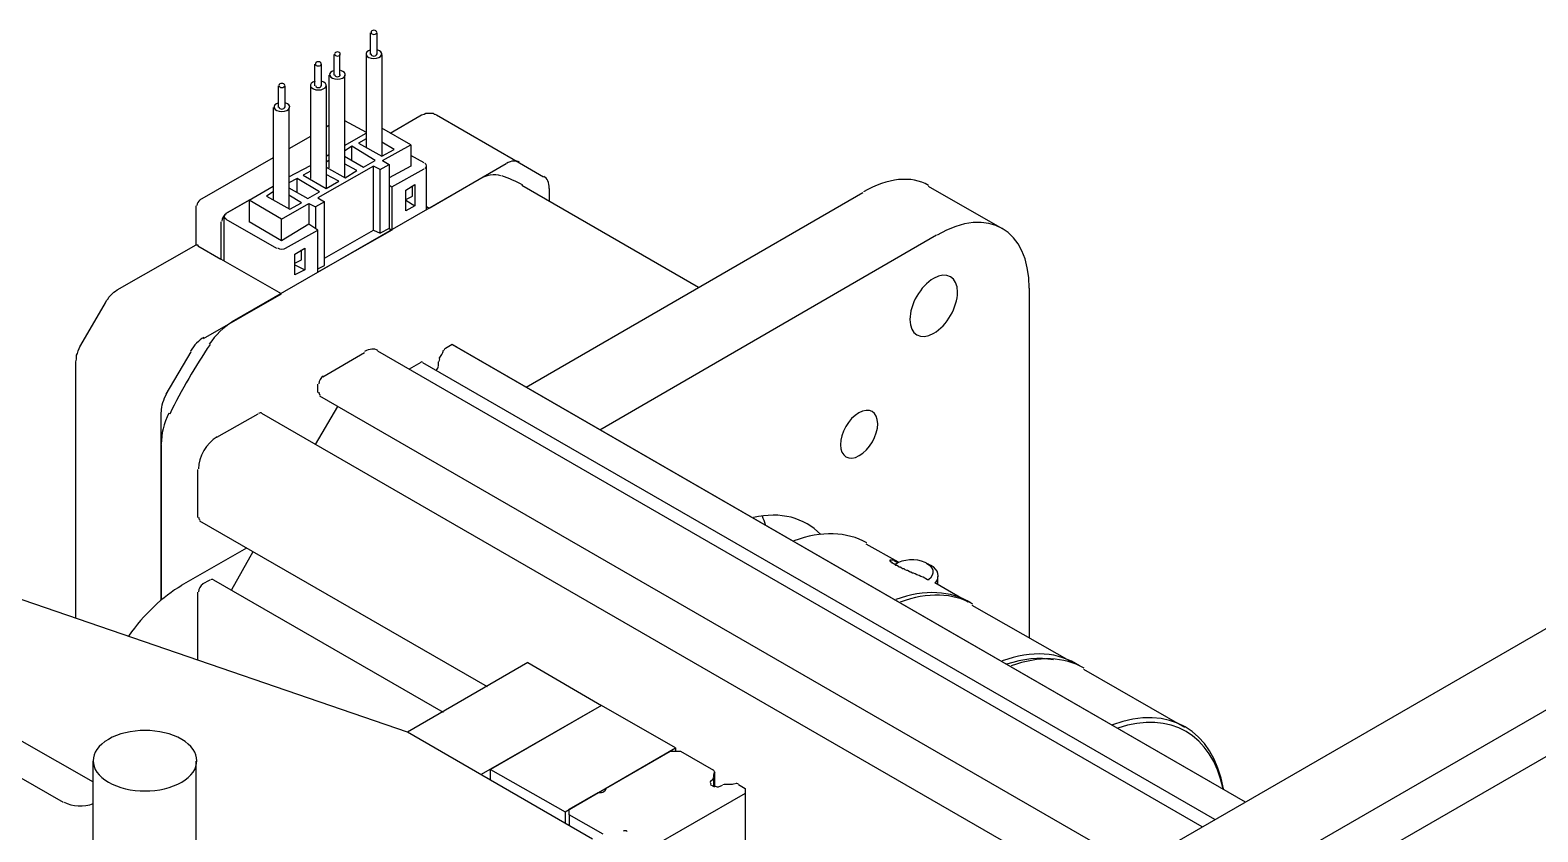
# Model space of a CAD drawing. Extents: x 23 to 317, y -101 to 289.
# Drawn here: x 168.18 to 195.46, y 163.11 to 177.63 of the extents above; entities that cross this region are included whole.
import ezdxf

# ---------------------------------------------------------------- set-up
doc = ezdxf.new("R2010")
doc.units = 0
doc.layers.get('0').update_dxf_attribs({"linetype": 'CONTINUOUS'})

msp = doc.modelspace()

# ---------------------------------------------------------------- linework, layer by layer
at = {"color": 7}
for points in [[(174.330908, 177.585636), (174.330908, 177.195402)], [(174.45098, 177.585636), (174.45098, 177.195402)], [(181.114986, 158.419117), (214.029768, 177.435546)], [(173.670511, 177.195402), (173.670511, 176.820176)], [(173.775574, 177.195402), (173.775574, 176.820176)], [(174.255863, 177.195402), (174.255863, 175.514391)], [(174.541034, 177.195402), (174.541034, 175.349292)], [(173.325304, 177.015293), (173.325304, 176.625059)], [(173.445376, 177.015293), (173.445376, 176.625059)], [(173.580457, 176.820176), (173.580457, 175.139166)], [(173.865628, 176.820176), (173.865628, 174.974067)], [(172.664907, 176.625059), (172.664907, 176.234824)], [(172.784979, 176.625059), (172.784979, 176.234824)], [(173.250259, 176.625059), (173.250259, 174.944049)], [(173.53543, 176.625059), (173.53543, 174.778949)], [(181.114986, 156.948233), (215.155445, 176.61005)], [(181.114986, 156.107727), (216.086004, 176.29486)], [(172.574853, 176.234824), (172.574853, 174.553814)], [(172.860024, 176.234824), (172.860024, 174.388715)], [(174.691125, 175.769545), (175.231449, 176.084734)], [(175.231449, 176.084734), (175.261467, 176.099743), (175.306494, 176.114752), (175.336512, 176.129761), (175.351522, 176.129761), (175.366531, 176.129761), (175.396549, 176.129761), (175.411558, 176.129761), (175.426567, 176.129761), (175.456585, 176.129761), (175.471594, 176.129761), (175.486603, 176.114752), (175.501612, 176.114752), (175.53163, 176.099743)], [(175.53163, 176.099743), (177.032532, 175.22922), (177.467793, 174.974067)], [(173.580457, 175.904626), (173.53543, 175.874608)], [(173.865628, 175.99468), (174.255863, 175.784554)], [(173.865628, 175.544409), (174.255863, 175.769545)], [(175.06635, 175.559418), (174.541034, 175.859599)], [(173.250259, 175.709509), (172.860024, 175.484373)], [(173.865628, 175.349292), (174.210836, 175.154175), (174.420962, 175.274247), (174.00071, 175.5294), (173.865628, 175.439346)], [(174.00071, 175.274247), (174.00071, 175.5294)], [(174.255863, 175.664482), (174.120782, 175.589436), (174.541034, 175.349292), (174.76617, 175.469364), (174.541034, 175.604446)], [(174.556043, 175.274247), (175.06635, 175.559418), (175.06635, 175.169184)], [(172.574853, 175.319274), (171.23905, 174.553814)], [(172.860024, 174.974067), (173.250259, 175.184193)], [(173.53543, 175.349292), (173.580457, 175.37931)], [(173.580457, 175.274247), (173.53543, 175.244229)], [(173.880637, 174.959058), (174.090764, 175.094139), (173.865628, 175.214211)], [(174.511016, 175.109148), (174.676116, 175.199202), (174.676116, 174.043507), (174.511016, 173.953453)], [(174.556043, 175.274247), (174.676116, 175.199202)], [(175.306494, 175.22922), (175.06635, 175.364301)], [(176.792388, 175.214211), (175.396549, 174.403724), (175.351522, 174.433742)], [(176.282081, 174.914031), (171.824402, 172.347488)], [(172.860024, 174.778949), (173.205232, 174.583832), (173.415358, 174.703904), (173.010114, 174.944049), (172.860024, 174.869003)], [(173.010114, 174.688895), (173.010114, 174.944049)], [(173.250259, 175.07913), (173.115177, 175.004085), (173.53543, 174.76394), (173.760565, 174.899022), (173.53543, 175.019094)], [(173.505412, 173.503183), (174.390944, 174.013489), (174.390944, 175.169184), (173.38534, 174.598841)], [(173.53543, 175.154175), (173.880637, 174.959058)], [(174.390944, 174.013489), (174.511016, 173.953453), (174.511016, 175.109148), (174.390944, 175.169184)], [(175.06635, 175.169184), (174.676116, 174.959058)], [(174.721143, 174.793958), (175.306494, 175.124157)], [(175.351522, 174.373706), (175.351522, 175.169184)], [(172.139591, 174.553814), (172.574853, 174.808967)], [(172.574853, 174.703904), (172.45478, 174.628859), (172.875033, 174.388715), (173.085159, 174.508787), (172.860024, 174.643868)], [(174.676116, 174.823976), (174.721143, 174.793958), (174.721143, 174.013489)], [(174.976296, 174.733922), (175.141395, 174.838985), (175.141395, 174.448751), (174.976296, 174.358697), (174.976296, 174.733922)], [(174.976296, 174.568823), (175.096368, 174.628859), (175.096368, 174.808967)], [(177.077559, 174.823976), (180.27448, 172.977867)], [(183.246266, 174.688895), (177.152604, 171.161775)], [(177.572857, 174.76394), (177.572857, 174.538805)], [(184.431979, 174.808967), (185.767782, 174.043507)], [(169.753157, 172.93284), (171.179014, 173.743327), (171.179014, 174.448751)], [(171.719338, 174.31367), (172.139591, 174.553814)], [(172.139591, 174.553814), (171.719338, 174.31367)], [(172.724943, 174.208607), (172.139591, 174.553814), (172.139591, 174.16358)], [(172.724943, 173.818372), (172.724943, 174.208607), (173.220241, 174.493778), (173.220241, 174.118552)], [(173.220241, 174.493778), (173.340313, 174.433742), (173.340313, 174.043507)], [(173.38534, 173.308065), (173.505412, 173.368101), (173.505412, 174.523796), (173.340313, 174.433742)], [(173.38534, 174.598841), (173.505412, 174.523796)], [(174.976296, 174.553814), (175.141395, 174.448751)], [(171.629284, 174.16358), (171.629284, 173.488174)], [(171.68932, 173.458156), (171.68932, 174.253634)], [(171.719338, 174.208607), (172.634889, 173.683291)], [(172.799988, 173.683291), (173.38534, 174.013489), (173.220241, 174.118552), (172.724943, 173.818372), (172.139591, 174.16358)], [(174.676116, 174.043507), (174.721143, 174.013489), (173.38534, 173.248029)], [(173.38534, 173.248029), (173.38534, 174.013489)], [(178.488407, 170.396315), (184.582069, 173.923435)], [(171.179014, 173.743327), (171.194023, 173.743327), (171.209032, 173.743327), (171.209032, 173.728318)], [(171.209032, 173.728318), (171.629284, 173.488174)], [(173.145195, 173.293056), (172.965087, 173.203002), (172.965087, 173.578228), (173.145195, 173.683291), (173.145195, 173.293056)], [(172.965087, 173.413128), (173.085159, 173.473165), (173.085159, 173.653273)], [(171.314095, 172.047308), (172.724943, 172.857795), (171.629284, 173.488174)], [(172.965087, 173.38311), (173.145195, 173.293056)], [(169.54303, 172.692695), (169.558039, 172.737723), (169.588058, 172.767741), (169.603067, 172.797759), (169.633085, 172.827777), (169.663103, 172.857795), (169.693121, 172.887813), (169.723139, 172.902822), (169.753157, 172.93284)], [(186.26308, 166.629051), (186.26308, 172.962858)], [(169.09276, 171.927235), (169.54303, 172.692695)], [(169.002706, 166.974259), (169.002706, 171.627055), (169.017715, 171.672082), (169.017715, 171.7021), (169.017715, 171.747127), (169.032724, 171.777145), (169.047733, 171.822172), (169.062742, 171.867199), (169.077751, 171.897217), (169.09276, 171.927235)], [(175.891846, 171.897217), (175.816801, 171.942244), (175.696729, 171.867199)], [(175.816801, 171.942244), (190.165425, 163.657265)], [(170.638689, 171.041703), (171.08896, 171.807163)], [(173.475394, 171.356893), (174.225845, 171.792154)], [(174.465989, 171.822172), (189.384956, 163.206994)], [(175.891846, 171.897217), (190.165425, 163.657265)], [(175.246458, 171.612046), (175.036332, 171.491974)], [(175.276476, 171.612046), (189.610091, 163.342075)], [(175.561648, 171.627055), (175.561648, 171.55201)], [(173.38534, 171.071721), (173.38534, 171.221811)], [(173.340313, 170.126153), (173.745556, 170.816568)], [(173.415358, 171.011685), (188.154216, 162.50157)], [(170.548635, 167.319466), (170.548635, 170.711505)], [(171.554239, 170.261234), (172.30469, 170.681487)], [(172.364726, 170.696496), (187.358738, 162.036291)], [(170.548635, 170.126153), (170.548635, 167.319466)], [(171.209032, 168.805359), (171.209032, 169.675882)], [(178.353326, 162.981859), (175.006314, 164.918023), (163.479386, 168.880404), (155.119361, 164.047499)], [(171.23905, 168.745323), (176.44718, 165.743519)], [(172.094564, 168.250025), (170.908851, 167.574619)], [(171.824402, 167.499574), (172.214636, 168.189989)], [(183.891654, 167.994872), (183.306303, 168.32507)], [(184.446988, 167.679682), (184.41697, 167.679682), (184.386952, 167.694692), (184.371943, 167.709701), (184.341925, 167.72471), (184.296898, 167.739719), (184.26688, 167.754728), (184.221853, 167.769737), (184.191835, 167.784746), (184.161817, 167.799755), (184.146808, 167.799755), (184.11679, 167.814764), (184.101781, 167.814764), (184.086772, 167.829773), (184.056754, 167.844782), (184.041745, 167.844782), (184.011727, 167.859791), (183.996718, 167.8748), (183.966699, 167.8748), (183.95169, 167.889809), (183.921672, 167.904818), (183.906663, 167.904818), (183.891654, 167.919827), (183.861636, 167.934836), (183.846627, 167.934836), (183.831618, 167.949845), (183.816609, 167.964854), (183.8016, 167.964854), (183.786591, 167.979863), (183.771582, 167.994872), (183.756573, 167.994872), (183.756573, 168.009881), (183.741564, 168.009881), (183.741564, 168.02489), (183.741564, 168.039899), (183.756573, 168.039899), (183.771582, 168.039899), (183.8016, 168.039899), (183.816609, 168.02489), (183.846627, 168.009881), (183.861636, 168.009881), (183.891654, 167.994872)], [(183.861636, 167.979863), (183.846627, 167.964854)], [(184.401961, 167.979863), (184.461997, 167.934836)], [(171.299086, 167.604637), (171.434167, 167.679682)], [(171.494203, 167.679682), (175.651702, 165.278239)], [(185.152412, 167.274439), (184.552051, 167.619646)], [(184.597078, 167.739719), (184.597078, 167.589628)], [(171.209032, 166.223807), (171.209032, 167.454547)], [(187.073567, 166.163771), (185.227457, 167.214403)], [(177.182622, 166.17878), (175.006314, 164.918023)], [(177.182622, 166.17878), (178.518425, 165.398311), (176.342117, 164.152563)], [(187.238666, 166.058708), (189.069767, 165.008077)], [(179.854228, 164.632851), (178.518425, 165.398311), (176.507216, 164.242617), (177.858028, 163.477157), (179.854228, 164.632851), (179.854228, 164.572815)], [(168.027119, 164.752923), (169.317895, 164.017481)], [(178.59347, 163.897409), (179.764174, 164.572815), (179.944282, 164.572815), (180.544643, 164.227608)], [(168.77757, 163.642256), (167.441768, 164.407716)], [(169.317895, 159.274631), (169.317895, 164.392707)], [(171.179014, 159.274631), (171.179014, 164.392707)], [(176.507216, 164.047499), (176.507216, 164.242617)], [(180.529634, 164.062508), (180.484607, 164.017481)], [(180.544643, 164.077517), (180.544643, 163.942436)], [(180.559652, 164.19759), (180.559652, 163.927427)], [(178.548443, 163.071913), (177.933073, 163.417121), (177.933073, 163.522184), (178.458389, 163.822364)], [(178.59347, 163.897409), (178.59347, 163.8824)], [(180.994913, 163.972454), (181.114986, 163.897409), (181.114986, 163.807355), (179.268876, 162.741715), (179.103777, 162.741715), (178.998714, 162.81676)], [(180.484607, 163.972454), (180.559652, 163.927427)], [(180.634697, 163.927427), (180.709742, 163.957445)], [(181.114986, 163.807355), (181.114986, 151.710084)], [(177.858028, 163.477157), (177.858028, 163.282039)], [(177.933073, 163.417121), (177.933073, 163.222003)]]:
    msp.add_lwpolyline(points, dxfattribs=at)
for points in [[(174.361303, 177.619673), (174.340788, 177.60502), (174.340788, 177.581262), (174.361303, 177.566608)], [(174.435594, 177.619673), (174.415079, 177.634327), (174.381818, 177.634327), (174.361303, 177.619673)], [(174.361303, 177.566608), (174.381818, 177.551955), (174.415079, 177.551955), (174.435594, 177.566608)], [(174.435594, 177.566608), (174.456109, 177.581262), (174.456109, 177.60502), (174.435594, 177.619673)], [(173.700906, 177.229439), (173.680391, 177.214785), (173.680391, 177.191027), (173.700906, 177.176374)], [(173.775197, 177.229439), (173.754682, 177.244092), (173.721421, 177.244092), (173.700906, 177.229439)], [(173.700906, 177.176374), (173.721421, 177.16172), (173.754682, 177.16172), (173.775197, 177.176374)], [(173.775197, 177.176374), (173.795712, 177.191027), (173.795712, 177.214785), (173.775197, 177.229439)], [(174.339035, 177.277948), (174.2781, 177.261777), (174.244848, 177.223217), (174.259143, 177.185302)], [(174.259143, 177.185302), (174.273437, 177.147388), (174.331418, 177.120357), (174.398449, 177.120357)], [(174.345917, 177.202906), (174.345917, 177.182183), (174.369436, 177.165384), (174.398449, 177.165384)], [(174.398449, 177.165384), (174.427461, 177.165384), (174.45098, 177.182183), (174.45098, 177.202906)], [(174.398449, 177.120357), (174.46548, 177.120357), (174.52346, 177.147388), (174.537755, 177.185302)], [(174.537755, 177.185302), (174.552049, 177.223217), (174.518797, 177.261777), (174.457863, 177.277948)], [(173.355699, 177.04933), (173.335184, 177.034677), (173.335184, 177.010919), (173.355699, 176.996265)], [(173.42999, 177.04933), (173.409475, 177.063984), (173.376214, 177.063984), (173.355699, 177.04933)], [(173.355699, 176.996265), (173.376214, 176.981612), (173.409475, 176.981612), (173.42999, 176.996265)], [(173.42999, 176.996265), (173.450505, 177.010919), (173.450505, 177.034677), (173.42999, 177.04933)], [(173.678638, 176.902722), (173.617703, 176.886552), (173.584452, 176.847992), (173.598746, 176.810077)], [(173.68552, 176.827681), (173.68552, 176.806958), (173.709039, 176.790158), (173.738052, 176.790158)], [(173.738052, 176.790158), (173.767064, 176.790158), (173.790583, 176.806958), (173.790583, 176.827681)], [(173.877358, 176.810077), (173.891652, 176.847992), (173.8584, 176.886552), (173.797466, 176.902722)], [(172.695302, 176.659096), (172.674787, 176.644442), (172.674787, 176.620684), (172.695302, 176.606031)], [(172.769593, 176.659096), (172.749078, 176.673749), (172.715817, 176.673749), (172.695302, 176.659096)], [(172.695302, 176.606031), (172.715817, 176.591377), (172.749078, 176.591377), (172.769593, 176.606031)], [(172.769593, 176.606031), (172.790108, 176.620684), (172.790108, 176.644442), (172.769593, 176.659096)], [(173.33343, 176.707605), (173.272496, 176.691434), (173.239244, 176.652874), (173.253538, 176.61496)], [(173.253538, 176.61496), (173.267833, 176.577045), (173.325813, 176.550014), (173.392844, 176.550014)], [(173.340313, 176.632563), (173.340313, 176.61184), (173.363832, 176.595041), (173.392844, 176.595041)], [(173.392844, 176.595041), (173.421857, 176.595041), (173.445376, 176.61184), (173.445376, 176.632563)], [(173.392844, 176.550014), (173.459875, 176.550014), (173.517856, 176.577045), (173.53215, 176.61496)], [(173.53215, 176.61496), (173.546445, 176.652874), (173.513193, 176.691434), (173.452258, 176.707605)], [(173.598746, 176.810077), (173.61304, 176.772162), (173.671021, 176.745131), (173.738052, 176.745131)], [(173.738052, 176.745131), (173.805083, 176.745131), (173.863063, 176.772162), (173.877358, 176.810077)], [(172.673033, 176.31737), (172.612099, 176.3012), (172.578847, 176.26264), (172.593141, 176.224725)], [(172.871753, 176.224725), (172.886048, 176.26264), (172.852796, 176.3012), (172.791861, 176.31737)], [(172.593141, 176.224725), (172.607436, 176.18681), (172.665416, 176.159779), (172.732447, 176.159779)], [(172.679916, 176.242329), (172.679916, 176.221606), (172.703435, 176.204806), (172.732447, 176.204806)], [(172.732447, 176.204806), (172.76146, 176.204806), (172.784979, 176.221606), (172.784979, 176.242329)], [(172.732447, 176.159779), (172.799478, 176.159779), (172.857459, 176.18681), (172.871753, 176.224725)], [(173.869378, 176.009619), (173.869113, 176.009772), (173.868847, 176.009924), (173.868581, 176.010074)], [(175.318551, 175.12893), (175.362512, 175.155306), (175.362512, 175.198071), (175.318551, 175.224447)], [(177.03627, 175.240931), (176.972493, 175.27775), (176.886425, 175.269922), (176.796998, 175.21917)], [(176.698099, 174.995529), (176.580135, 175.034482), (176.434947, 175.009369), (176.28574, 174.924204)], [(177.096139, 174.823183), (176.974603, 174.893346), (176.845832, 174.950722), (176.710529, 174.994998)], [(177.572336, 174.767688), (177.571569, 174.87051), (177.535308, 174.948959), (177.471532, 174.985778)], [(184.43566, 174.822495), (184.123671, 175.002608), (183.69994, 174.959653), (183.257684, 174.703078)], [(171.250307, 174.553739), (171.215486, 174.533627), (171.194023, 174.49648), (171.194023, 174.456255)], [(186.257105, 172.962192), (186.259266, 174.026904), (185.514439, 174.456898), (184.593486, 173.922609)], [(171.725279, 174.308923), (171.680457, 174.284039), (171.644822, 174.222313), (171.645686, 174.171054)], [(171.722291, 174.308897), (171.67833, 174.28252), (171.67833, 174.239756), (171.722291, 174.21338)], [(172.65285, 173.688064), (172.69681, 173.661688), (172.768084, 173.661688), (172.812045, 173.688064)], [(184.960433, 172.887715), (184.959828, 173.162168), (184.76642, 173.273824), (184.528443, 173.137105)], [(184.528443, 173.137105), (184.290466, 173.000386), (184.098038, 172.667066), (184.098643, 172.392613)], [(184.530633, 172.143223), (184.768609, 172.279941), (184.961037, 172.613262), (184.960433, 172.887715)], [(171.828061, 172.342653), (171.678854, 172.257488), (171.534242, 172.117188), (171.41734, 171.944177)], [(184.098643, 172.392613), (184.099248, 172.11816), (184.292656, 172.006504), (184.530633, 172.143223)], [(171.43238, 171.941389), (171.161122, 171.539125), (170.91648, 171.11536), (170.703767, 170.679297)], [(171.318705, 172.067276), (171.229279, 172.016524), (171.14382, 171.927005), (171.081129, 171.818412)], [(174.469727, 171.833883), (174.405951, 171.870702), (174.319882, 171.862874), (174.230455, 171.812122)], [(175.588312, 171.677945), (175.57805, 171.66537), (175.572163, 171.649367), (175.572404, 171.634695)], [(175.58142, 171.68454), (175.615915, 171.729742), (175.642895, 171.782279), (175.658594, 171.834816)], [(175.699827, 171.875112), (175.682966, 171.867441), (175.668858, 171.849389), (175.664117, 171.82942)], [(173.481334, 171.367155), (173.436512, 171.342271), (173.400877, 171.280545), (173.401741, 171.229286)], [(175.280227, 171.620018), (175.271609, 171.624993), (175.260576, 171.624972), (175.249556, 171.619958)], [(175.529065, 171.484308), (175.550374, 171.494316), (175.566296, 171.520277), (175.565901, 171.544369)], [(170.645867, 171.052952), (170.583176, 170.944359), (170.548387, 170.825587), (170.549155, 170.722766)], [(173.401741, 171.079196), (173.402156, 171.054581), (173.411105, 171.035721), (173.426618, 171.026765)], [(170.689112, 170.698055), (170.597744, 170.510303), (170.548559, 170.314912), (170.549419, 170.143113)], [(172.368475, 170.696425), (172.352962, 170.705381), (172.332154, 170.703699), (172.31063, 170.691749)], [(183.175832, 170.701455), (182.989611, 170.595769), (182.839945, 170.33652), (182.841543, 170.122405)], [(183.515909, 170.505126), (183.51431, 170.719241), (183.362053, 170.80714), (183.175832, 170.701455)], [(183.18162, 169.926077), (183.367841, 170.031762), (183.517507, 170.291012), (183.515909, 170.505126)], [(171.55885, 170.266193), (171.372629, 170.160508), (171.222963, 169.901258), (171.224561, 169.687143)], [(182.841543, 170.122405), (182.843141, 169.90829), (182.995399, 169.820391), (183.18162, 169.926077)], [(182.484851, 168.497903), (182.185344, 168.807462), (181.756912, 168.915725), (181.265558, 168.806012)], [(171.225433, 168.812834), (171.225848, 168.788219), (171.234797, 168.769358), (171.25031, 168.760403)], [(181.485234, 168.673485), (181.468634, 168.726399), (181.45008, 168.777473), (181.429606, 168.826605)], [(183.317453, 168.344859), (182.958706, 168.551966), (182.49961, 168.565789), (182.000725, 168.384505)], [(184.375984, 167.993296), (184.210142, 168.067503), (183.969959, 168.051376), (183.839075, 167.957244)], [(184.44062, 167.688079), (184.570741, 167.782552), (184.541826, 167.919089), (184.375984, 167.993296)], [(184.558882, 167.619252), (184.653903, 167.726711), (184.619398, 167.857943), (184.473612, 167.943563)], [(170.920268, 167.573793), (170.57476, 167.373347), (170.237531, 167.053774), (169.955191, 166.659244)], [(171.305026, 167.599891), (171.260204, 167.575007), (171.224569, 167.513281), (171.225433, 167.462022)], [(171.497952, 167.679612), (171.482439, 167.688568), (171.461631, 167.686886), (171.440107, 167.674936)], [(185.204911, 167.254208), (184.840785, 167.484742), (184.365581, 167.507366), (183.846835, 167.318865)], [(185.238608, 167.234192), (184.87986, 167.441298), (184.420765, 167.455122), (183.92188, 167.273838)], [(187.166405, 166.116833), (186.797765, 166.371842), (186.306635, 166.403929), (185.76799, 166.208197)], [(186.696101, 166.228026), (186.43819, 166.27535), (186.150816, 166.24819), (185.848855, 166.147951)], [(187.249816, 166.078497), (186.891069, 166.285604), (186.431974, 166.299427), (185.933089, 166.118143)], [(189.77369, 163.892406), (189.584375, 164.962377), (188.785444, 165.423604), (187.76419, 165.052503)], [(189.767113, 163.891305), (189.563846, 164.878066), (188.816236, 165.309666), (187.860063, 164.992256)], [(170.919268, 164.787594), (170.552927, 165.001518), (169.95899, 165.001518), (169.59265, 164.787594)], [(169.59265, 164.787594), (169.226316, 164.573656), (169.226316, 164.226767), (169.59265, 164.012829)], [(170.919268, 164.012829), (171.285608, 164.226767), (171.285608, 164.573656), (170.919268, 164.787594)], [(169.59265, 164.012829), (169.95899, 163.798905), (170.552927, 163.798905), (170.919268, 164.012829)], [(180.496897, 164.034097), (180.479388, 164.019193), (180.480732, 163.997202), (180.499993, 163.983444)], [(180.532352, 164.060902), (180.543243, 164.070173), (180.547205, 164.082626), (180.542994, 164.094348)], [(180.566209, 164.190944), (180.542832, 164.159274), (180.538319, 164.124137), (180.553357, 164.090878)], [(180.555572, 164.190595), (180.564288, 164.205456), (180.558748, 164.222633), (180.541808, 164.233273)], [(178.464983, 163.823043), (178.500059, 163.820037), (178.535446, 163.827114), (178.5605, 163.842146)], [(178.5605, 163.842146), (178.585554, 163.857179), (178.597349, 163.878411), (178.592339, 163.899456)], [(180.575038, 163.938417), (180.594298, 163.92466), (180.625085, 163.9237), (180.645951, 163.936206)], [(180.758907, 163.971521), (180.742885, 163.974122), (180.726083, 163.971219), (180.713497, 163.963675)], [(180.760771, 163.976373), (180.817174, 163.969098), (180.876172, 163.972001), (180.929527, 163.984677)], [(180.99561, 163.975684), (180.980598, 163.987055), (180.957291, 163.990588), (180.937107, 163.984553)], [(168.7934, 163.650361), (168.933772, 163.571248), (169.154189, 163.559646), (169.318105, 163.622774)], [(178.983327, 163.120959), (178.964067, 163.134717), (178.93328, 163.135676), (178.912415, 163.12317)]]:
    msp.add_open_spline(points, degree=3, dxfattribs=at)

doc.saveas('drawing.dxf')
